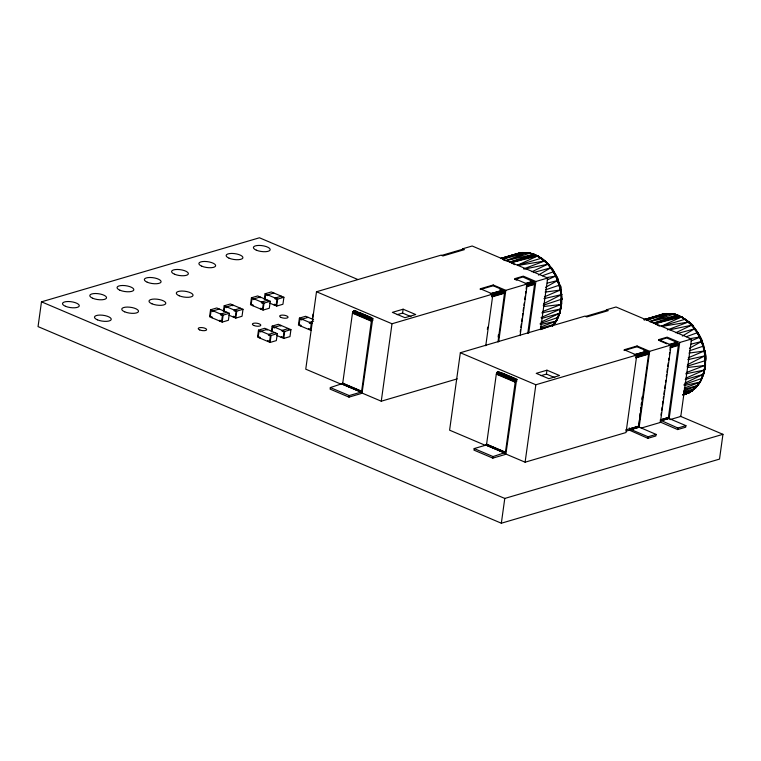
<?xml version="1.0" encoding="UTF-8"?>
<svg xmlns="http://www.w3.org/2000/svg" width="761" height="761" viewBox="0 0 761 761"><rect width="100%" height="100%" fill="white"/><g stroke="black" fill="none" stroke-linecap="round" stroke-linejoin="round"><path stroke-width="1.14" d="M554.236 324.281L556.672 320.676L556.681 319.63L553.96 324.5L541.794 329.209M683.483 391.03L697.808 385.494L700.52 381.67L700.529 380.624M540.148 323.568L557.775 317.537C564.995 299.786 560.163 278.412 547.635 264.257L524.719 269.052M561.18 298.712L560.676 308.956L541.081 317.584M542.536 311.572L561.561 304.229L561.513 298.826M561.561 304.229L561.761 298.949M684.282 388.091L699.73 382.279C709.652 364.119 704.857 340.376 691.483 325.242L669.709 329.808M705.028 359.706L704.524 369.941L686.003 378.103M686.384 372.567L705.409 365.213L705.361 359.82M705.409 365.213L705.599 359.943M698.075 385.275L698.351 383.848M497.989 341.936L504.667 291.882L503.192 290.027L493.128 285.755L480.239 289.541L480.343 288.771L493.233 284.985L505.818 290.322L533.889 281.989L534.555 284.395L527.782 333.185M526.174 289.085L526.498 285.917L534.545 283.558M656.125 434.407L648.068 436.776L631.078 429.565L629.299 427.996L629.965 430.403L647.858 438.317L655.906 435.958L656.125 434.407L638.831 426.969L640.163 413.29M625.723 429.946L638.612 426.16L648.629 353.732L647.364 351.202L636.967 346.75L624.087 350.536M660.034 421.946L677.651 429.565L685.699 427.197L685.918 425.646L677.861 428.015L660.386 420.196L668.405 417.409L678.422 344.971L677.157 342.44L666.76 337.998L658.712 340.367L660.948 340.129M670.022 350.079L670.251 346.493M685.918 425.646L668.929 418.445L668.405 417.409M545.647 262.174L544.781 260.994L517.604 265.494M689.485 323.168L688.619 321.989L661.452 326.488M498.141 337.085L498.426 334.745M640.439 410.95L640.867 407.439M641.143 405.099L641.428 402.759M641.846 399.249L642.132 396.909M683.835 391.982L695.193 388.414L697.78 384.971M551.297 268.928L551.63 268.1L550.945 267.777L533.575 272.552M695.145 329.922L695.478 329.094L694.783 328.771L677.423 333.546M357.832 279.506L259.444 237.784L41.484 301.832L38.05 326.612L501.337 523.216L719.516 459.102L722.95 434.322L680.315 416.248M210.55 309.794L209.579 316.766L222.164 322.103L228.395 320.276L229.356 313.304L216.771 307.967L210.55 309.794L223.135 315.13L229.356 313.304M212.1 317.832L212.205 317.061L210.312 316.262L211.073 310.84L212.956 311.639L213.061 310.869L219.292 309.033M219.644 321.037L219.758 320.257L221.641 321.056L222.393 315.644L220.509 314.845L220.614 314.065L226.845 312.238M223.373 311.601L224.181 305.789L230.412 303.962L242.997 309.299L242.027 316.262L235.796 318.098L228.966 315.197M222.164 322.103L223.135 315.13M224.105 311.163L224.704 306.835L226.588 307.634L226.702 306.854L232.923 305.028L232.818 305.798M233.285 317.033L233.389 316.253L235.282 317.052L236.034 311.63L234.141 310.83L234.255 310.06L240.476 308.234M235.796 318.098L236.766 311.125L242.997 309.299M251.453 297.779L250.483 304.742L263.068 310.079L269.299 308.253L270.269 301.28L257.684 295.943L251.453 297.779L264.038 303.116L270.269 301.28M253.004 305.808L253.109 305.037L251.225 304.238L251.977 298.816L253.86 299.615L253.974 298.845L260.195 297.009L260.091 297.789M260.557 309.014L260.662 308.243L262.555 309.042L263.306 303.62L261.413 302.821L261.518 302.041L267.748 300.215L267.644 300.985M258.493 330.131L257.532 337.094L270.117 342.431L276.338 340.605L277.308 333.632L264.723 328.295L258.493 330.131L271.078 335.468L277.308 333.632M264.286 299.577L265.094 293.765L271.316 291.939L283.901 297.275L282.94 304.248L276.709 306.074L269.879 303.182M263.068 310.079L264.038 303.116M265.009 299.149L265.608 294.811L267.501 295.61L267.606 294.84L273.836 293.004M260.043 338.16L260.157 337.389L258.264 336.59L259.016 331.168L260.909 331.967L261.013 331.197L267.244 329.361L267.13 330.141M267.596 341.366L267.701 340.595L269.594 341.394L270.345 335.972L268.452 335.173L268.566 334.393L274.788 332.567M274.188 305.009L274.302 304.229L276.186 305.037L276.937 299.615L275.054 298.816L275.159 298.036L281.389 296.21L281.275 296.98M271.325 331.929L272.134 326.117L278.355 324.291L290.94 329.627L289.979 336.6L283.748 338.426L276.918 335.525M270.117 342.431L271.078 335.468M272.048 331.501L272.657 327.163L274.54 327.962L274.645 327.192L280.876 325.356L280.771 326.136M276.709 306.074L277.679 299.102L283.901 297.275M281.228 337.361L281.342 336.581L283.225 337.389L283.977 331.967L282.093 331.168L282.198 330.388L288.429 328.562L288.314 329.332M283.748 338.426L284.719 331.454L290.94 329.627M313.542 319.63L305.627 316.281L299.406 318.108L298.436 325.08L311.021 330.417M300.956 326.146L301.061 325.366L299.168 324.567L299.929 319.144L301.813 319.953L301.917 319.173L308.148 317.347M308.5 329.342L308.614 328.571L310.498 329.37L311.249 323.948L309.366 323.149L309.47 322.379L313.618 321.161M312.39 318.745L313.037 314.103M540.529 329.637L547.692 278.022L472.181 246.003L462.517 248.837L464.4 249.637L442.931 255.953L441.047 255.154L316.5 291.748L305.751 369.18L341.86 384.495M356.5 311.259L354.122 310.488L352.467 313.161L342.688 383.458L330.331 387.577L330.122 389.128L348.995 397.128L360.771 393.665L362.122 392.476L372.424 320.857L373.061 319.924M348.995 397.128L349.213 395.577L360.99 392.124L361.608 391.325L371.349 321.171L372.995 318.488L354.122 310.488M361.561 392.847L381.261 401.199L392.001 323.767L504.096 290.74M397.213 314.654L402.579 313.075L403.121 309.204L415.706 314.54L404.966 317.698L392.381 312.362L403.121 309.204M670.051 419.606L680.791 416.448L691.54 339.006L616.03 306.997L606.365 309.832L608.248 310.631L586.779 316.947L584.886 316.138L460.338 352.743L449.599 430.174L485.708 445.489M493.128 285.755L493.233 284.985M487.363 329.465L487.677 327.135M485.765 345.732L492.928 294.107L480.343 288.771M497.96 371.482L496.315 374.155L486.574 444.31L485.956 445.109L474.179 448.571L473.97 450.122L492.843 458.122L504.619 454.659L505.97 453.47L516.262 381.851L516.909 380.919M498.683 341.689L505.818 290.322M492.843 458.122L493.061 456.571L505.409 452.453L515.197 382.165L517.128 379.368M520.21 332.062L520.534 329.741M520.857 327.42L521.342 323.929M521.665 321.608L522.151 318.127M522.474 315.805L522.788 313.475M523.111 311.154L523.597 307.672M523.92 305.351L524.243 303.021M524.729 299.539L525.214 296.058M525.528 293.736L525.851 291.406M520.124 335.639L527.287 284.015L514.702 278.678L523.292 276.148L535.877 281.484L547.692 278.022M501.337 523.216L504.781 498.436L722.95 434.322M528.714 333.109L535.877 281.484M542.336 260.034L542.155 258.578L540.995 258.331L517.556 265.351M505.409 453.841L525.109 462.193L535.849 384.762L647.934 351.734M541.052 375.649L546.427 374.07L546.959 370.198L559.544 375.534L548.814 378.693L536.229 373.356L546.959 370.198M561.333 303.316L559.858 313.132L541.023 322.122M560.676 308.956L561.57 303.506M636.967 346.75L637.081 345.979L649.666 351.316L677.737 342.983M649.666 351.316L639.135 427.206L631.078 429.565M647.858 438.317L648.068 436.776M660.995 415.125L661.319 412.804M661.642 410.483L662.127 406.992M662.451 404.671L662.926 401.19M663.25 398.869L663.573 396.538M663.896 394.217L664.382 390.735M664.705 388.414L665.19 384.923M665.514 382.602L665.827 380.281M666.313 376.8L666.636 374.469M666.959 372.148L667.445 368.666M667.768 366.345L668.253 362.854M668.577 360.533L668.89 358.212M669.376 354.731L669.699 352.4M669.147 418.74L679.725 342.479L691.54 339.006M677.651 429.565L677.861 428.015M705.181 364.31L704.81 368.904L701.965 378.388L683.996 384.562M704.524 369.941L705.418 364.5M704.772 369.779L705.571 364.69M693.043 389.48L692.282 390.85L684.129 393.513M545.333 261.099C555.121 271.458 543.202 259.653 540.995 258.331M684.843 319.325C692.567 323.282 699.778 332.681 684.843 319.325L661.404 326.345M689.951 391.354L695.82 387.52M559.611 313.313L560.962 307.91L560.41 307.425M559.858 313.132L560.962 307.91M684.871 383.116L703.706 374.127L704.572 368.657M704.952 369.142L701.965 378.388M560.029 312.923L559.706 311.801M540.443 327.106L556.224 321.142L558.545 316.966L558.298 315.672M702.393 377.96L702.137 376.666M542.403 275.748L553.257 271.81C553.799 271.734 560.629 281.123 557.528 280.581L547.254 283.121M686.251 336.743L697.095 332.804C697.647 332.719 704.467 342.117 701.366 341.575L691.102 344.115M553.485 272.914L554.189 271.81L551.573 267.929M697.628 333.613L697.713 332.69M543.211 305.266L561.903 299.092M559.934 312.105L555.882 321.285L540.253 324.567M557.775 317.537L560.058 312.39M558.117 317.394L560.096 312.666M687.059 366.26L705.019 360.743C707.597 357.413 704.534 351.068 703.64 347.235M702.346 377.018L703.554 372.795M702.222 378.198L703.782 373.099M556.5 319.23L557.842 316.566M558.612 316.367L553.618 324.643L540.415 328.248M556.224 321.142L558.622 316.681M684.101 385.561L700.072 382.136L702.451 377.361M700.072 382.136L702.47 377.675M683.083 394.997L685.709 394.169L686.508 393.171M543.944 298.664L561.647 294.593L559.744 285.052M687.782 359.658L704.762 355.91L705.495 355.587L705.114 355.244L705.352 360.628M555.949 276.604L556.462 275.996L546.465 277.603M699.797 337.599L700.31 336.99L698.027 332.804M553.96 324.5L556.767 320.362M700.063 381.822L697.457 385.637L684.253 389.242M697.808 385.494L700.615 381.356M703.706 374.127L703.906 373.385M683.292 394.617L689.105 392.781L692.805 390.298M552.315 326.108L554.541 323.653M552.657 325.955L554.427 323.996M695.839 386.655L697.095 385.247M694.85 388.557L698.389 384.647M695.193 388.414L698.275 384.99M544.438 296.809L560.22 290.074C562.217 290.036 560.962 283.92 559.078 285.27L545.751 289.751M688.277 357.803L704.867 350.726M693.747 388.881L695.877 387.102M695.687 387.882L691.939 391.002L684.091 392.904M692.577 390.612L688.753 392.933L684.263 394.208M538.474 275.063L550.593 267.853M682.322 336.058L694.441 328.847M545.589 287.316L557.528 280.581M689.437 348.31L701.366 341.575M543.611 303.715L560.914 294.926M687.449 364.709L704.762 355.91M512.809 255.487L519.554 253.099L513.618 255.449M513.199 255.42L519.154 253.061M658.303 315.644L656.22 316.823M657.865 315.996L663.002 314.055L664.562 314.788M531.92 271.753L547.635 264.257L548.671 264.39M675.768 332.747L691.483 325.242L692.52 325.385M547.149 279.972L555.578 276.072M690.998 340.957L700.31 336.99M517.49 265.209L537.399 256.086L538.817 256.676L533.699 254.374L505.894 260.623L503.734 260.3M661.338 326.203L681.247 317.08L682.665 317.67L673.77 314.198L649.742 321.618L677.537 315.368L679.221 316.386M686.298 393.58L689.656 392.21M689.418 392.533L683.368 394.54M689.105 392.781L682.674 394.949M649.742 321.618L669.994 313.599L671.43 313.96M523.482 268.947L544.419 261.061M667.33 329.941L688.267 322.055M702.222 341.413L703.744 346.008L689.599 350.745M502.679 259.073L522.407 252.576L527.582 252.966L522.788 252.519L518.774 253.118L500.805 258.474L515.283 254.231L516.919 254.564M646.527 320.067L666.255 313.57L667.768 313.932M677.537 315.368L653.785 323.006L650.75 321.97M516.5 254.336L519.097 253.518M508.681 256.952L511.982 255.896L508.538 256.809M644.624 319.496L667.026 313.551M531.549 253.87L529.922 253.204L505.894 260.623L526.897 252.585M644.653 319.468L663.002 314.055M501.09 258.436L515.283 254.231M643.844 319.753L662.622 314.112L666.636 313.513M441.675 255.42L463.145 249.104M516.881 280.229L514.864 279.373L522.921 277.004L533.889 281.989M525.937 283.349L532.985 281.275M499.768 289.123L503.192 290.027L490.303 293.813L503.516 290.207M525.252 283.815L533.309 281.446M503.82 290.445L490.626 293.993M533.613 281.684L525.832 284.348M492.519 294.555L504.334 291.083M527.078 284.405L534.127 282.331M491.635 295.258L504.524 291.473M527.268 284.785L534.317 282.721M491.777 295.668L504.667 291.882M527.411 285.204L534.46 283.13M491.872 296.096L504.752 292.31M491.901 296.524L504.781 292.738M526.526 286.345L534.583 283.986M491.872 296.942L504.752 293.156M526.498 286.764L534.555 284.395M585.523 316.414L606.993 310.098M381.261 401.199L457.237 378.873M637.081 345.979L624.191 349.765L636.776 355.102L626.037 432.533L525.109 462.193M669.785 344.333L676.833 342.269M647.364 351.202L634.151 354.807L647.04 351.021L643.606 350.117M669.1 344.809L677.157 342.44M635.854 354.911L647.668 351.439M669.404 345.047L677.461 342.678M635.292 355.863L648.172 352.077M670.926 345.399L677.965 343.325M636.557 355.939L648.372 352.467M671.116 345.779L678.165 343.715M636.7 356.348L648.515 352.876M671.259 346.188L678.308 344.124M635.711 357.09L648.6 353.304M670.346 346.911L678.393 344.552M635.749 357.518L648.629 353.732M670.374 347.339L678.422 344.971M635.72 357.936L648.6 354.15M670.346 347.758L678.393 345.389M630.546 428.662L638.603 426.303M660.339 419.91L668.396 417.542M630.555 428.804L638.612 426.445M660.358 420.053L668.405 417.684M630.584 428.947L638.641 426.588M660.386 420.196L668.434 417.827M630.631 429.09L638.688 426.721M660.434 420.329L668.481 417.97M630.698 429.214L638.755 426.845M660.491 420.462L668.548 418.093M630.783 429.328L638.926 427.064M660.577 420.576L668.719 418.312M630.974 429.508L639.021 427.14M660.767 420.757L668.814 418.388M626.293 431.106L630.584 429.841M660.871 420.814L668.929 418.445M641.181 428.091L660.386 422.441L671.135 345.009L658.55 339.672L667.14 337.142L679.725 342.479M541.375 318.517L559.268 313.446M685.223 379.511L703.116 374.441M502.717 259.178L526.146 252.604L530.988 253.327M646.565 320.172C686.003 308.119 674.332 316.766 672.363 314.103M500.862 258.569L522.407 252.576L527.249 252.728M644.71 319.563L666.255 313.57L670.745 313.58M502.802 258.321L506.246 257.418M644.348 319.924L647.792 319.021M650.094 318.412L653.537 317.499M683.644 394.198L685.414 393.789M683.036 394.788L685.709 394.169M541.813 312.876L560.343 309.08M685.661 373.87L704.191 370.074M535.373 255.392L533.699 254.374L509.937 262.012L506.902 260.975M689.171 338.788L699.416 337.066M673.77 314.198L678.565 315.473M520.467 252.966L523.178 252.557M521.761 252.966L523.558 252.7M545.104 292.091L560.22 290.074M688.952 353.085L704.058 351.068M543.478 306.521L560.981 304.495M687.326 367.515L704.829 365.489M703.744 346.008L705.342 355.691M514.864 279.373L517.109 279.135M671.097 313.722L667.407 313.694L659.93 315.206M561.019 289.732L561.247 294.811M553.875 271.696L556.462 276.091M526.526 252.547L530.655 253.185M529.437 253.261L531.292 253.556M670.365 313.542L674.836 314.312M672.648 314.426L674.484 314.721M561.704 294.488L561.266 294.25L561.504 299.634M530.293 253.147L534.717 254.478M529.922 253.204L534.07 254.412M532.462 254.155L535.211 255.011M674.141 314.141L677.918 315.406M679.059 316.005L675.606 315.263M659.72 340.795L666.769 343.782M402.579 313.075L410.969 316.633M546.427 374.07L554.817 377.627M316.5 291.748L392.001 323.767M460.338 352.743L535.849 384.762M359.649 312.59L371.187 317.48M502.441 373.137L516.082 378.921M499.016 371.92L516.843 379.482M353.836 310.669L372.709 318.678M497.675 371.663L516.557 379.672M353.551 310.916L372.433 318.916M497.399 371.91L516.281 379.91M353.294 311.211L372.167 319.22M497.142 372.205L516.015 380.215M353.056 311.563L371.929 319.563M496.904 372.557L515.777 380.557M352.847 311.943L371.72 319.943M496.695 372.938L515.568 380.938M352.676 312.343L371.558 320.343M496.524 373.337L515.397 381.337M352.552 312.752L371.425 320.762M496.4 373.746L515.273 381.756M352.467 313.161L371.349 321.171M496.315 374.155L515.197 382.165M265.094 293.765L277.679 299.102M299.406 318.108L311.991 323.444M224.181 305.789L236.766 311.125M272.134 326.117L284.719 331.454M342.754 383.183L361.627 391.192M486.602 444.177L505.475 452.186M342.726 383.325L361.561 391.458M486.574 444.31L505.409 452.453M342.631 383.592L361.504 391.601M486.479 444.586L505.352 452.586M342.555 383.715L361.437 391.725M486.403 444.709L505.285 452.719M342.479 383.829L361.361 391.839M486.327 444.824L505.199 452.833M342.393 383.934L361.266 391.934M486.241 444.928L505.114 452.928M342.203 384.077L361.18 392.02M486.051 445.071L505.019 453.014M342.108 384.115L360.99 392.124M485.956 445.109L504.828 453.118M330.331 387.577L349.213 395.577M474.179 448.571L493.061 456.571M41.484 301.832L504.781 498.436M678.251 315.339L682.237 317.166M677.908 315.301L682.474 317.375M534.412 254.345L538.388 256.172M534.06 254.307L538.626 256.381M536.267 255.801L538.94 257.037M659.426 326.165L653.785 323.006L679.792 316.414L655.107 323.606L681.247 317.08L686.241 320.581M514.721 264.666L509.937 262.012L535.953 255.42L511.268 262.612L537.399 256.086L542.384 259.187M681.942 317.052L686.232 320.181M681.609 317.023L686.146 319.848M538.094 256.057L542.155 258.578M537.761 256.029L542.308 258.854M685.518 319.278L689.485 322.502M685.195 319.259L692.605 325.87M541.946 258.388L545.523 261.261M541.67 258.283L545.637 261.508M541.356 258.264L548.767 264.876M688.933 321.998L692.605 325.594M688.619 321.989L694.783 328.771L697.856 333.347M545.085 261.004L548.757 264.609M692.358 325.242L695.478 329.094M692.13 325.175L695.449 329.323M548.519 264.248L551.63 268.1M548.281 264.181L551.601 268.329M547.987 264.181L554.008 272.362M550.089 266.902L551.487 268.604M695.288 328.809L698.056 332.938M695.069 328.752L697.999 333.128M551.44 267.815L554.208 271.943M551.23 267.758L554.151 272.134M697.913 332.719L700.225 337.218M697.447 332.719L700.053 337.389M554.065 271.725L556.377 276.224M553.599 271.725L556.205 276.395M700.215 336.942L702.213 341.461M700.51 338.455L703.373 346.103M699.759 336.98L703.259 346.16L705.095 355.806M556.367 275.948L558.365 280.467M556.672 277.461L559.525 285.109M555.91 275.986L560.553 289.97M702.146 341.394L704.8 350.783M701.965 341.423L703.516 346.084M701.984 342.897L703.069 346.179M558.298 280.4L559.83 285.042M558.127 280.429L561.494 294.697M558.136 281.903L559.221 285.185M559.801 286.241L560.334 288.524M704.686 350.65L705.495 355.587M704.448 350.65L704.781 352.952M560.838 289.656L561.647 294.593M705.504 355.387L705.751 360.362M705.352 355.311L705.599 360.495M561.656 294.393L561.903 299.368M561.513 294.317L561.751 299.501M229.071 258.188A8.476 2.958 7.9 0 0 242.788 258.131A8.476 2.958 7.9 0 0 231.715 253.432A8.476 2.958 7.9 0 0 229.071 258.188M256.343 250.179A8.476 2.958 7.9 0 0 270.06 250.122A8.476 2.958 7.9 0 0 258.987 245.423A8.476 2.958 7.9 0 0 256.343 250.179M151.943 303.801A8.476 2.958 7.9 0 0 165.67 303.744A8.476 2.958 7.9 0 0 154.588 299.044A8.476 2.958 7.9 0 0 151.943 303.801M281.142 317.47A4.233 1.474 7.9 0 0 288 317.442A4.233 1.474 7.9 0 0 282.464 315.092A4.233 1.474 7.9 0 0 281.142 317.47M253.87 325.48A4.233 1.474 7.9 0 0 260.728 325.451A4.233 1.474 7.9 0 0 255.192 323.102A4.233 1.474 7.9 0 0 253.87 325.48M199.705 329.922A4.233 1.474 7.9 0 0 206.564 329.894A4.233 1.474 7.9 0 0 201.028 327.544A4.233 1.474 7.9 0 0 199.705 329.922M97.408 319.829A8.476 2.958 7.9 0 0 111.125 319.772A8.476 2.958 7.9 0 0 100.052 315.073A8.476 2.958 7.9 0 0 97.408 319.829M124.671 311.81A8.476 2.958 7.9 0 0 138.397 311.753A8.476 2.958 7.9 0 0 127.325 307.064A8.476 2.958 7.9 0 0 124.671 311.81M179.216 295.782A8.476 2.958 7.9 0 0 192.933 295.725A8.476 2.958 7.9 0 0 181.86 291.035A8.476 2.958 7.9 0 0 179.216 295.782M65.436 306.274A8.476 2.958 7.9 0 0 79.154 306.217A8.476 2.958 7.9 0 0 68.081 301.518A8.476 2.958 7.9 0 0 65.436 306.274M92.709 298.255A8.476 2.958 7.9 0 0 106.426 298.198A8.476 2.958 7.9 0 0 95.353 293.508A8.476 2.958 7.9 0 0 92.709 298.255M119.981 290.245A8.476 2.958 7.9 0 0 133.698 290.188A8.476 2.958 7.9 0 0 122.626 285.489A8.476 2.958 7.9 0 0 119.981 290.245M147.254 282.226A8.476 2.958 7.9 0 0 160.971 282.169A8.476 2.958 7.9 0 0 149.898 277.48A8.476 2.958 7.9 0 0 147.254 282.226M174.526 274.217A8.476 2.958 7.9 0 0 188.243 274.16A8.476 2.958 7.9 0 0 177.17 269.461A8.476 2.958 7.9 0 0 174.526 274.217M201.798 266.198A8.476 2.958 7.9 0 0 215.515 266.15A8.476 2.958 7.9 0 0 204.443 261.451A8.476 2.958 7.9 0 0 201.798 266.198"/></g></svg>
